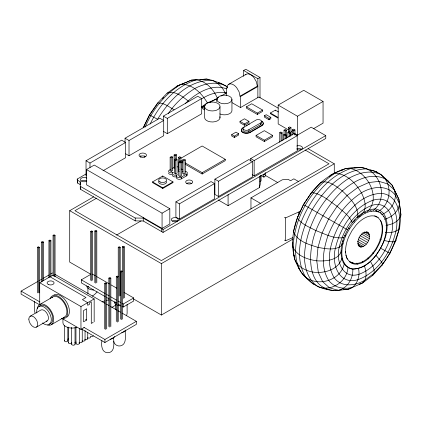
<?xml version="1.0" encoding="UTF-8"?>
<svg xmlns="http://www.w3.org/2000/svg" width="422" height="422" viewBox="0 0 422 422"><rect width="100%" height="100%" fill="white"/><g stroke="black" fill="none" stroke-linecap="round" stroke-linejoin="round"><path stroke-width="0.63" d="M344.357 263.154C341.899 277.803 324.012 285.388 310.819 280.15C301.767 276.948 298.317 267.506 294.72 259.514C291.159 245.683 292.33 231.219 297.336 217.879L303.423 204.586L311.541 192.532C320.345 181.37 331.987 172.603 345.708 168.568C354.374 167.281 364.265 165.603 371.545 171.844C383.113 180.885 385.771 201.642 372.932 210.668M352.85 269.115C338.439 266.725 339.652 247.936 343.893 237.554C349.363 224.372 359.776 209.713 375.322 208.943C389.733 211.332 388.52 230.122 384.278 240.503C378.808 253.685 368.395 268.345 352.85 269.115C353.172 278.367 347.686 288.147 338.249 290.362C326.338 291.164 313.752 286.459 305.765 277.381C293.279 256.18 301.582 229.979 312.095 209.739C323.917 190.148 341.973 169.412 366.618 168.847M342.337 244.807L342.453 243.552M400.278 212.841L400.457 210.926L398.859 199.216L392.117 185.195L388.34 181.159L381.013 174.592L376.107 171.601L361.311 167.328L350.561 168.563L345.708 168.568L331.186 174.655L329.498 176.391M140.653 156.958L140.806 155.665M144.63 157.258L144.783 155.987M381.087 213.142C365.605 204.981 351.431 223.718 345.639 235.988C341.129 246.237 338.159 264.193 351.558 268.898C366.375 270.033 376.915 256.033 382.648 244.032C386.568 234.326 389.733 220.02 380.164 212.609M368.174 232.459C361.322 229.79 353.947 243.13 360.451 247.039C366.987 247.218 373.153 235.919 367.04 231.805M342.063 258.116C338.28 270.143 323.294 273.947 312.027 271.942C306.398 270.724 301.002 268.181 297.172 263.771C292.731 258.111 294.308 250.473 292.362 243.895L292.678 242.697M126.727 315.329L127.117 313.251L127.117 304.362M348.008 267.706C346.826 281.664 331.365 291.977 318.146 286.717C308.25 280.44 304.895 268.666 304.41 257.568C304.7 241.737 309.753 226.535 317.138 212.651C325.146 199.084 335.501 186.825 348.867 178.279C358.61 172.867 370.416 169.507 381.013 174.592L384.98 178.791L392.117 185.195L398.859 199.216L400.9 214.692L399.734 227.147L396 240.324L389.954 253.337L382 265.29L372.689 275.376L362.651 282.909L348.408 289.197L338.249 290.362L329.476 287.815L322.688 281.727L318.346 272.512L316.748 260.801L318.003 247.392L322.028 233.197L328.543 219.182L337.104 206.305L347.132 195.444L357.94 187.336L368.796 182.536L378.956 181.37L387.734 183.918L394.517 190.005L395.388 195.265L399.418 203.821C398.605 211.628 391.721 217.319 384.516 219.276M218.19 199.944L228.086 205.662L259.44 187.558L260.263 184.224L260.263 175.731M341.609 250.394C338.729 260.469 325.547 261.455 316.748 260.801C307.749 259.546 297.615 256.233 293.105 247.677C294.123 218.253 310.207 189.673 334.736 173.421C346.631 173.326 355.815 183.253 361.427 192.791C364.756 199.342 367.973 209.354 361.19 214.84M297.832 216.613L293.543 231.256C296.655 241.389 308.988 244.517 318.003 247.392C325.652 248.695 335.168 250.905 341.672 245.393L342.3 243.541M342.854 241.716L343.197 240.514M382 265.29L382.522 264.109C391.284 253.311 395.667 240.139 399.734 227.147L399.418 225.459M156.995 104.35L157.617 103.042L167.054 93.23L177.129 86.046L191.424 80.133L206.806 79.072L212.176 80.317L221.418 83.545L226.461 86.299L227.379 87.185M143.169 127.739L149.472 114.81L157.617 103.042C163.71 102.467 169.022 106.887 174.059 109.767M143.897 126.742L149.61 115.021L156.625 104.883M145.168 127.091C152.537 109.868 164.501 94.343 180.611 84.505C192.421 83.54 201.795 93.473 207.371 102.81L216.359 99.175M150.148 124.026C159.49 104.55 175.135 86.505 196.262 79.827C206.342 81.267 213.928 89.601 217.557 98.69M372.689 275.376L374.082 273.25L382.522 264.109L381.636 261.946L375.955 255.347M97.092 291.729L96.833 292.119A24.539 14.169 0 0 1 92.249 296.117M396 240.324L395.214 241.474L392.877 241.896L389.147 241.563L384.278 240.503M168.288 113.634C174.977 103.358 184.398 95.156 194.663 88.573C204.438 83.472 216.28 80.671 226.461 86.299M176.317 87.016L177.129 86.046L186.577 82.227M356.943 217.673L357.75 216.713C358.7 206.026 349.284 197.744 342.295 190.913C336.265 186.524 328.991 180.078 320.994 182.299L310.771 193.534M354 220.943L355.282 219.556M162.396 98.732L163.747 97.329M185.311 103.49C195.66 93.578 211.607 83.176 226.366 88.81M343.635 289.481C354.918 290.863 360.968 278.093 358.457 268.471M228.708 84.284L230.074 83.862A9.331 5.391 60 0 1 236.673 87.67L239.089 91.859L240.007 96.2L240.54 96.506L257.863 86.505L257.33 86.194L256.412 81.852L253.997 77.669A9.331 5.391 60 0 0 247.397 73.861L246.031 74.283L228.708 84.284L227.658 85.255L226.741 88.536L226.35 88.314L226.35 95.462M245.33 74.931L246.031 74.283M177.103 174.798L176.802 175.072A2.928 1.688 0 0 0 177.556 177.256A2.928 1.688 0 0 0 181.407 177.113L186.524 174.159A2.928 1.688 0 0 0 185.211 171.332M367.251 211.738C381.688 198.329 367.752 171.918 350.561 168.563C326.48 177.034 310.355 199.311 301.065 222.167C294.978 240.371 290.278 266.562 308.471 279.533M173.199 172.376L172.746 172.719A2.875 1.662 0 0 0 173.199 174.724A2.875 1.662 0 0 0 176.67 174.988L177.266 174.724M260.527 123.018L261.139 122.554A3.445 1.989 0 0 0 260.596 120.154A3.445 1.989 0 0 0 256.434 119.837L243.425 127.344A3.445 1.989 0 0 0 243.974 129.749A3.445 1.989 0 0 0 248.131 130.066L260.527 123.018L260.527 124.733L248.131 131.78A3.445 1.989 0 0 1 243.974 131.464A3.445 1.989 0 0 1 243.425 129.063M260.527 124.733L261.139 124.268A3.445 1.989 0 0 0 261.487 122.76M357.65 217.494L358.663 216.739M359.671 215.98L360.683 215.22M360.293 283.621L359.264 284.391L362.651 282.909L364.983 280.076L374.082 273.25L374.156 270.048L372.906 265.987L370.416 261.345M201.727 98.859C208.806 94.27 217.683 91.247 226.118 92.655M201.742 106.819L207.371 102.81M86.03 176L86.03 160.756L121.673 140.178L125.629 142.467L125.629 157.707L103.005 170.773M125.065 142.668L125.065 138.221L159.748 118.197L163.71 120.481L163.71 135.726L129.021 155.75L125.629 153.787M163.34 120.565L163.34 116.124L197.739 96.263L201.7 98.548L201.7 113.792L167.302 133.653L163.34 131.363M243.673 76.356L243.673 70.5L245.82 69.261L260.01 77.453L260.01 97.857M86.03 160.756L89.991 163.04L125.629 142.467M125.065 138.221L129.021 140.505L163.71 120.481M163.34 116.124L167.302 118.408L201.7 98.548M226.35 88.314L227.469 87.665M86.494 169.549L162.064 213.179L162.064 228.423L86.494 184.789L86.494 169.549L94.248 165.071L169.818 208.7L169.818 223.945L161.568 228.708L161.568 231.567M77.215 179.081L77.437 180.131L80.238 181.75L80.238 184.609L77.437 182.99L77.215 179.081L86.336 173.817M201.505 107.325L205.498 105.02M209.486 102.715L218.612 97.445M220.891 96.132L226.593 92.84M204.654 109.884L202.486 108.628L202.486 107.293L204.623 106.064M243.673 70.5L257.863 78.692L260.01 77.453M240.007 96.2L257.33 86.194M232.026 102.641L240.54 107.557L258.855 96.981L278.209 108.153M246.432 106.819L251.712 103.77L262.605 110.058L262.605 111.392L257.325 114.436L246.432 108.153L246.432 106.819L257.325 113.107L262.605 110.058M90.783 274.263L69.709 262.099L69.709 210.683L93.673 196.847M96.617 198.171L74.952 210.683L161.389 260.585L329.033 163.799L305.148 150.01M170.14 157.253L171.538 156.446L172.587 157.053L172.587 170.578L171.184 171.379L170.14 170.778L170.14 157.253L171.184 157.849L172.587 157.053M174.101 168.494L174.101 154.964L175.42 154.204L176.486 154.827L176.486 159.98M240.018 121.357L244.475 118.788L248.927 121.357L248.927 122.691L244.475 125.265L240.018 122.691L240.018 121.357L244.475 123.931L248.927 121.357M174.407 159.716L175.805 158.909L177.05 159.627L177.05 173.157L175.657 173.964L174.407 173.242L174.407 159.716L175.657 160.434L177.05 159.627M179.202 171.438L178.369 170.957L178.369 157.427L179.672 156.678L180.917 157.395L180.917 162.549M178.369 157.427L179.614 158.15L180.917 157.395M180.737 158.355L202.149 145.996L225.248 159.331L225.248 160.666L202.149 174.001L185.242 164.242M178.722 162.206L180.115 161.399L181.439 162.164L181.439 175.689L180.041 176.496L178.722 175.731L178.722 162.206L180.041 162.966L181.439 162.164M182.684 159.917L184.003 159.157L185.321 159.917L185.321 173.447L184.003 174.207L182.684 173.447L182.684 159.917L184.003 160.682L185.321 159.917M288.39 129.849L278.172 123.947L278.172 105.083L303.745 90.319L323.052 101.465L323.052 123.187L313.435 128.736M41.509 281.975L41.509 242.064L42.501 241.495L43.492 242.064L43.492 280.667M53.066 275.898L53.066 235.339L54.058 234.764L55.05 235.339L55.05 276.552M53.066 235.339L54.058 235.909L55.05 235.339M41.509 242.064L42.501 242.639L43.492 242.064M170.499 169.502L169.364 170.156A2.717 1.567 0 0 0 169.127 172.218A2.717 1.567 0 0 0 172.64 172.624L173.073 172.471M172.202 168.515L174.476 167.207M261.788 121.177A5.133 2.965 0 0 1 261.788 125.371L250.04 132.149A5.133 2.965 0 0 1 242.782 132.149A5.133 2.965 0 0 1 242.782 127.961L244.459 126.99M246.137 126.02L247.255 125.376M248.373 124.733L249.492 124.084M231.694 134.639L235.967 132.17L238.604 133.695L238.604 135.029L234.337 137.493L231.694 135.968L231.694 134.639L234.337 136.164L238.604 133.695M264.404 115.755L266.219 114.71L270.834 117.374L270.834 118.709L269.02 119.758L264.404 117.089L264.404 115.755L269.02 118.424L270.834 117.374M37.384 292.889L37.384 247.308L38.376 246.733L39.367 247.308L39.367 292.889M48.941 277.692L48.941 240.577L49.933 240.007L50.925 240.577L50.925 276.394M270.386 113.006L277.813 117.29L277.813 117.96L270.386 113.671L270.386 113.006L275.339 110.147L278.52 111.983M48.941 240.577L49.933 241.147L50.925 240.577M152.527 181.914L162.755 176.006L172.988 181.914L172.988 182.578L162.755 188.486L152.527 182.578L152.527 181.914L162.755 187.816L172.988 181.914M37.384 247.308L38.376 247.878L39.367 247.308M242.782 127.961L242.782 128.341A5.133 2.965 0 0 0 242.782 132.534A5.133 2.965 0 0 0 250.04 132.534L261.788 125.751A5.133 2.965 0 0 0 263.117 122.886M256.085 135.43L264.336 130.667L272.586 135.43L272.586 136.76L264.336 141.523L256.085 136.76L256.085 135.43L264.336 140.194L272.586 135.43M176.512 177.193A2.928 1.688 0 0 0 177.873 179.097A2.928 1.688 0 0 0 181.407 178.828L186.524 175.874A2.928 1.688 0 0 0 187.278 174.244M90.704 280.287L90.704 231.446L91.695 230.876L92.682 231.446L92.682 280.287M90.704 231.446L91.695 232.021L92.682 231.446M94.829 282.656L94.829 230.971L95.82 230.401L96.807 230.971L96.807 282.656M94.829 230.971L95.82 231.541L96.807 230.971M278.172 105.083L297.478 116.229L323.052 101.465M185.242 162.908L202.149 172.667L225.248 159.331M284.038 134.671L284.038 130.161L285.283 129.443L286.585 130.192L286.585 137.925M288.332 132.814L288.332 127.66L289.656 126.901L290.974 127.66L290.974 135.393M279.754 132.619L281.073 133.378L282.133 132.766L280.83 132.002L279.754 132.619L279.754 142.277M284.038 130.161L285.341 130.915L286.585 130.192M288.332 127.66L289.656 128.425L290.974 127.66M283.637 140.014L283.637 134.861L284.686 134.254L286.074 135.066L286.074 138.928M287.904 137.551L287.904 132.397L289.154 131.675L290.547 132.482L290.547 136.348M292.219 135.061L292.219 129.907L293.538 129.143L294.931 129.95L294.931 135.103M283.637 134.861L285.035 135.662L286.074 135.066M287.904 132.397L289.297 133.199L290.547 132.482M292.219 129.907L293.612 130.709L294.931 129.95M143.749 217.847L143.253 218.132L135.209 218.026L80.301 186.329L80.301 189.188L135.209 220.885L143.253 220.991L163.04 232.416L325.763 138.469L325.763 135.61L311.172 127.186L297.478 135.093L294.64 133.452M116.577 235.043L141.096 220.885M39.916 304.985L21.1 294.123L21.1 291.096L37.938 281.374M39.061 280.725L41.309 279.433M42.991 278.457L49.163 274.896M50.851 273.92L52.534 272.95M214.888 179.165L248.88 159.542L252.509 161.637L252.509 176.881L218.517 196.504L214.888 194.405L214.888 179.165L218.517 181.26L252.509 161.637M250.679 161.109L250.679 158.566L293.749 133.7L297.209 135.705L297.209 150.944L254.144 175.81L252.166 174.666M175.905 201.864L211.047 181.571L214.513 183.57L214.513 198.815L179.366 219.108L175.905 217.103L175.905 201.864L179.366 203.863L214.513 183.57M39.71 304.942L39.71 282.729L52.914 275.107L94.164 298.924L94.164 321.786M162.064 213.179L169.818 208.7M250.679 158.566L254.144 160.566L297.209 135.705M118.271 321.543L118.229 247.281L119.22 246.712L120.207 247.281L120.207 295.469M118.229 247.281L119.22 247.851L120.207 247.281M122.396 319.132L122.354 246.807L123.345 246.232L124.332 246.807L124.332 297.837M122.354 246.807L123.345 247.376L124.332 246.807M143.253 220.991L143.253 218.132L163.04 229.557L325.763 135.61M105.099 296.582L81.314 282.846L81.314 279.823L90.688 274.411M39.663 304.557L52.861 296.935M259.989 181.529L261.086 180.89L261.086 175.177M30.126 316.236L40.85 310.043A6.298 3.64 60 0 1 47.538 314.411A6.298 3.64 60 0 1 46.23 321.242M108.855 326.517L108.855 278.103L109.847 277.534L110.838 278.103L110.838 326.517M120.412 271.372L121.404 270.803L122.396 271.372L121.404 271.947L120.412 271.372L120.412 319.132M108.855 278.103L109.847 278.673L110.838 278.103M250.958 208.99L250.958 197.886L282.307 179.788L288.084 179.308L290.558 180.737L293.86 178.833L298.808 181.692M104.73 328.923L104.73 283.341L105.722 282.772L106.713 283.341L106.713 328.923M116.287 276.61L117.279 276.041L118.271 276.61L117.279 277.185L116.287 276.61L116.287 321.543M104.73 283.341L105.722 283.911L106.713 283.341M36.424 327.15L47.153 320.957M39.71 282.729L80.961 306.546L94.164 298.924M51.31 324.729L64.513 317.112M69.709 210.683L161.389 263.613L334.271 163.799L334.271 173.69M86.689 320.013L83.556 321.822L83.556 310.581L86.689 308.772L86.689 320.013L85.576 319.37M111.914 307.369L115.892 305.074M122.09 303.365L123.224 304.019L133.7 297.969L133.7 300.997L123.224 307.047L122.09 306.393M61.749 318.315L80.961 329.408L84.221 327.53M91.759 323.173L93.199 322.345M284.507 217.256L285.61 217.889L300.517 211.19M83.825 327.308L104.92 339.488L136.353 321.342L136.353 324.37L104.92 342.516L81.541 329.018M133.489 298.924L161.389 315.034L293.19 238.936M377.922 211.633C389.311 205.514 392.539 189.135 384.98 178.791C369.851 171.791 353.668 181.012 342.295 190.913C330.658 202.027 321.838 215.684 315.899 230.607C308.139 250.251 305.127 288.342 334.213 290.563M174.101 154.964L175.167 155.581L176.486 154.827M187.168 81.984L191.424 80.133L196.262 79.827M284.507 240.118L285.61 240.756L292.81 237.639M381.667 214.661C389.448 211.543 395.261 203.747 395.388 195.265C387.032 184.208 371.982 186.455 361.427 192.791C345.876 202.76 334.857 218.39 328.079 235.37C323.189 249.745 320.224 266.778 328.691 280.43C334.335 287.778 343.93 289.682 352.576 287.366M199.796 80.048L201.452 79.415L206.806 79.072L209.207 79.911M167.054 93.23C175.04 90.076 182.916 96.928 188.877 101.512M354.733 167.798L355.978 167.392L357.16 167.734M296.761 146.033L297.552 145.785A3.735 2.157 0 0 1 302.484 147.964A3.735 2.157 0 0 1 297.114 149.763M296.761 148.892L297.552 148.644A3.735 2.157 0 0 1 301.857 149.483M343.893 237.554C334.224 239.248 324.75 233.862 315.899 230.607C309.421 227.073 301.408 224.404 297.336 217.879L303.471 204.67L311.541 192.532C321.327 193.64 329.213 200.972 337.104 206.305C342.527 211.216 349.611 215.573 352.217 222.71M109.071 299.936L107.621 300.132A14.19 8.192 0 0 0 106.523 300.353M341.414 170.129L342.69 169.982M353.167 262.885L351.98 263.022L350.223 262.51M328.902 289.318L327.614 289.466L326.496 288.859M335.469 290.42L337.98 290.13M339.868 289.914L341.751 289.698M385.966 225.385C392.149 224.536 399.565 221.513 400.9 214.692L400.457 210.926M349.696 261.756C360.013 267.606 370.574 257.009 375.86 248.906C380.781 240.535 384.574 229.853 380.444 220.416M385.297 232.559C389.849 232.754 394.923 232.564 398.6 229.521C401.375 215.763 398.853 195.238 381.557 193.35C362.377 193.793 348.319 209.934 339.119 225.184C330.938 240.936 324.476 261.329 334.192 277.829C341.609 287.72 355.582 285.91 364.983 280.076L366.096 276.093L365.911 271.23L364.45 265.818M218.301 82.807L221.418 83.545M314.369 284.333L313.103 283.964L308.951 279.96M379.863 239.163L381.124 239.548M389.954 253.337L380.681 248.236M376.055 210.546L378.777 211.812M374.689 215.779L377.273 216.977M378.191 217.741L374.572 216.064A25.974 14.997 -60 0 0 356.073 225.148L352.027 230.591L348.804 236.673A26.813 15.482 -60 0 0 347.443 259.076M347.491 229.821L303.423 204.586M291.233 131.49L292.367 132.144M308.081 148.676L334.271 163.799M202.486 107.293L204.654 108.549M375.343 210.32L376.73 211.116M383.371 216.465L384.294 216.998M370.126 210.262L371.508 211.063M364.402 212.176L365.79 212.978M358.573 215.937L359.955 216.734M353.024 221.281L354.411 222.083M366.175 231.831L369.013 233.471M364.386 231.942L369.493 234.885M265.343 175.42L277.85 182.647M362.772 232.691L369.577 236.621M260.965 175.425L263.713 177.013M361.327 233.962L369.271 238.546M348.139 227.848L349.527 228.645M360.072 235.624L368.58 240.54M359.053 237.544L367.567 242.455M358.347 239.585L366.291 244.174M357.46 241.315L364.84 245.572M344.716 235.455L345.639 235.988M357.64 243.278L363.31 246.553M357.845 244.76L361.818 247.055M358.753 246.058L360.451 247.039M342.089 243.067L343.012 243.599M250.958 197.886L260.859 203.599M180.737 160.307L182.99 161.61M180.737 161.642L182.99 162.945M350.476 261.793L353.314 263.433M343.07 262.484L343.993 263.017M92.355 274.1L95.187 275.735M96.321 276.389L109.345 283.911M111.044 284.892L116.709 288.163M124.073 292.414L133.7 297.969M81.314 279.823L105.099 293.559M106.798 294.535L109.066 295.843M110.764 296.824L116.425 300.095M118.128 301.076L120.391 302.384M106.798 297.563L109.066 298.871M110.764 299.852L116.425 303.123M118.128 304.104L120.391 305.412M54.813 274.268L104.994 303.239M106.703 304.225L108.987 305.539M110.696 306.53L116.968 310.149M118.107 310.808L120.391 312.127M122.1 313.113L136.353 321.342M50.028 276.774L85.998 297.542L82.401 299.62L87.681 302.669L87.681 305.333L89.659 304.193L89.659 302.669L91.279 301.73L91.279 323.452M21.1 291.096L39.916 301.962M386.71 180.168L388.34 181.159L388.894 182.33M377.574 172.915L376.107 171.601L370.595 170.024L371.55 170.878M372.874 252.556L373.755 253.353M378.17 217.673L380.844 220.938A26.813 15.482 -60 0 1 379.483 243.341L376.26 249.428L372.215 254.872A25.974 14.997 -60 0 1 353.715 263.956L350.096 262.278L347.042 258.559L345.903 255.183M367.931 257.911L368.638 258.892M149.61 115.021L157.538 119.241C169.517 100.193 187.779 79.779 212.176 80.317C218.158 82.923 223.206 87.823 225.517 93.958M362.334 261.35L362.862 262.463M293.865 254.935L294.414 256.091M356.901 263.075L357.249 264.272M113.708 341.435C114.193 344.336 117.226 346.367 120.096 345.956C127.365 344.779 125.044 334.904 125.176 330.041M34.994 312.971L34.604 310.898L34.604 301.371M298.723 267.089L299.103 268.825M345.396 251.623L345.46 252.841M80.238 181.75L80.301 189.188M298.808 212.176L298.808 215.442M297.478 116.229L297.478 135.093M293.612 130.709L293.612 133.932M289.656 128.425L289.656 132.292M289.297 133.199L289.297 136.422M285.61 217.889L285.61 240.756M285.341 130.915L285.341 134.782M285.035 135.662L285.035 138.885M282.133 132.766L282.133 140.494M281.073 133.378L281.073 141.106M275.339 110.147L275.339 110.812M269.02 118.424L269.02 119.758M264.336 140.194L264.336 141.523M261.788 125.371L261.788 125.751M259.44 176.454L259.44 187.558M257.863 78.692L257.863 97.551M257.325 113.107L257.325 114.436M254.144 160.566L254.144 175.81M250.04 132.149L250.04 132.534M248.933 129.707L248.933 131.421M244.475 123.931L244.475 125.265M240.54 96.506L240.54 107.557M234.337 136.164L234.337 137.493M231.947 99.334L231.947 110.385A7.469 4.31 0 0 1 227.848 114.373A7.469 4.31 0 0 1 219.862 113.914M228.086 194.558L228.086 205.662M219.999 106.803A7.701 4.447 0 0 1 208.014 110.184A7.701 4.447 0 0 1 208.937 102.499A7.701 4.447 0 0 1 219.999 106.803L219.999 117.854M218.517 181.26L218.517 196.504M204.638 106.186L204.638 117.237A7.701 4.447 0 0 0 212.793 121.984A7.701 4.447 0 0 0 219.878 116.694M202.149 172.667L202.149 174.001M186.524 174.159L186.524 175.874M184.003 160.682L184.003 174.207M181.407 177.113L181.407 178.828M180.041 162.966L180.041 176.496M179.614 158.15L179.614 162.011M179.366 203.863L179.366 219.108M175.657 160.434L175.657 173.964M175.167 155.581L175.167 159.442M171.184 157.849L171.184 171.379M167.302 118.408L167.302 133.653M163.04 229.557L163.04 232.416M162.755 176.006L162.755 176.67M162.755 187.816L162.755 188.486M161.389 263.613L161.389 315.034M135.209 218.026L135.209 220.885M129.021 140.505L129.021 155.75M123.345 247.376L123.345 298.407M123.224 304.019L123.224 307.047M121.404 271.947L121.404 319.702M119.22 247.851L119.22 296.038M117.279 277.185L117.279 322.118M115.449 303.724L115.449 309.442M113.618 337.405C113.639 342.295 115.575 352.534 107.784 352.739C101.723 352.745 101.006 345.032 101.95 340.58M109.847 278.673L109.847 327.087M105.722 283.911L105.722 329.498M104.92 339.488L104.92 342.516M95.82 231.541L95.82 283.225M91.695 232.021L91.695 280.857M89.991 163.04L89.991 167.487M87.924 287.894L87.924 293.606M87.744 332.156L87.744 338.639M85.054 330.437L85.054 340.158M82.253 329.413L82.253 341.73M80.961 306.546L80.961 329.408M79.336 328.448L79.336 343.355M77.437 180.131L77.437 182.99M75.96 327.15L75.96 343.355M75.042 327.366L75.042 344.215M71.666 327.366L71.666 344.215M68.369 327.113L68.369 342.669M67.831 327.182L67.831 340.791M64.45 325.241L64.45 340.791M62.936 318.847L62.936 322.735A9.263 5.349 0 0 0 76.83 327.366M54.058 235.909L54.058 276.473M49.933 241.147L49.933 276.964M42.501 242.639L42.501 281.237M38.376 247.878L38.376 292.81M116.33 302.774A7 4.041 0 0 1 115.217 301.936M120.671 305.85A7 4.041 0 0 1 117.78 305.322M116.33 304.679A7 4.041 0 0 1 114.283 301.82M88.805 286.939A7 4.041 0 0 1 88.019 286.396M93.758 290.03A7 4.041 0 0 1 86.758 285.984M50.091 298.697A12.834 7.411 60 0 1 65.104 303.318A12.834 7.411 60 0 1 61.601 318.631M53.921 294.957A12.834 7.411 60 0 1 66.755 302.363A12.834 7.411 60 0 1 66.755 317.186M39.499 306.346A10.339 5.966 60 0 1 50.877 312.053A10.339 5.966 60 0 1 49.142 324.064M36.83 313.008A10.339 5.966 60 0 1 43.524 306.799A10.339 5.966 60 0 1 51.294 320.266A10.339 5.966 60 0 1 42.575 322.951M51.938 297.674A11.647 6.726 60 0 1 64.513 303.661A11.647 6.726 60 0 1 63.411 317.539M37.321 308.688A11.647 6.726 60 0 1 45.486 305.132A11.647 6.726 60 0 1 53.652 318.114A11.647 6.726 60 0 1 47.617 325.061M114.547 336.545A7 4.041 0 0 1 110.179 339.299M125.403 330.79A7 4.041 0 0 1 121.736 332.568M87.518 338.154A1.688 0.976 0 0 1 87.085 339.415A1.688 0.976 0 0 1 84.864 339.33M68.638 338.734A1.688 0.976 0 0 1 67.615 339.188M75.981 341.936A1.688 0.976 0 0 1 74.789 342.622M82.026 341.24A1.688 0.976 0 0 1 81.409 342.574A1.688 0.976 0 0 1 79.104 342.216M79.109 342.864A1.688 0.976 0 0 1 77.648 344.326A1.688 0.976 0 0 1 76.187 342.864M67.773 340.543A1.688 0.976 0 0 1 65.922 341.762A1.688 0.976 0 0 1 64.677 340.306M71.745 342.669A1.688 0.976 0 0 1 69.619 343.613A1.688 0.976 0 0 1 68.596 342.184M74.984 343.967A1.688 0.976 0 0 1 73.133 345.185A1.688 0.976 0 0 1 71.893 343.73M84.996 339.905A1.688 0.976 0 0 1 84.21 341.002A1.688 0.976 0 0 1 82.174 340.849M93.336 335.822A1.688 0.976 0 0 1 90.514 336.26M90.508 336.851A1.688 0.976 0 0 1 89.722 337.948A1.688 0.976 0 0 1 87.686 337.79M102.103 301.952A14.19 8.192 0 0 1 104.429 300.944M265.543 172.603A1.519 0.876 -60 0 1 264.678 174.318A1.519 0.876 -60 0 1 263.481 174.27M172.281 221.07A3.503 2.02 0 0 0 178.137 220.163A3.503 2.02 0 0 0 173.848 217.689A3.503 2.02 0 0 0 172.281 221.07A3.503 2.02 0 0 1 177.229 221.07M81.536 180.932A3.735 2.157 0 0 1 86.816 180.969M186.714 183.443A3.503 2.02 0 0 0 192.569 182.536A3.503 2.02 0 0 0 188.281 180.062A3.503 2.02 0 0 0 186.714 183.443A3.503 2.02 0 0 1 191.662 183.443M140.173 156.499A3.735 2.157 0 0 1 145.453 156.578M171.986 174.497A2.717 1.567 0 0 1 168.568 172.983M182.99 171.501A2.928 1.688 0 0 0 182.383 171.77A2.801 1.614 0 0 0 182.826 171.432M179.002 169.227A2.801 1.614 0 0 0 178.422 169.486A2.79 1.609 0 0 0 178.865 169.148M181.128 169.064A2.801 1.614 0 0 1 182.826 169.818M177.171 166.79A2.79 1.609 0 0 1 178.865 167.539M176.67 176.702A2.875 1.662 0 0 1 172.361 175.262M261.788 121.557A5.133 2.965 0 0 1 262.6 122.174M166.563 181.718A3.967 2.289 0 0 1 162.132 184.298A3.967 2.289 0 0 1 158.962 181.159M216.95 101.581A3.735 2.157 0 0 1 217.541 98.98M86.753 181.159A3.735 2.157 0 0 1 81.472 181.122A3.735 2.157 0 0 1 81.536 178.073A3.735 2.157 0 0 1 86.816 178.11M335.326 248.5C331.449 263.671 338.534 285.467 357.998 279.675C378.355 272.185 391.183 251.702 395.878 231.309C399.75 216.138 392.666 194.342 373.201 200.133C352.85 207.624 340.016 228.102 335.326 248.5M339.219 247.292C335.627 260.2 342.332 279.543 358.89 274.337C376.545 267.838 387.676 250.072 391.748 232.38C395.34 219.472 388.636 200.128 372.077 205.335C354.422 211.833 343.292 229.6 339.219 247.292M48.836 284.671A3.503 2.02 0 0 0 54.085 282.925A3.503 2.02 0 0 0 48.836 281.173A3.503 2.02 0 0 0 48.836 284.671M28.823 319.122A6.298 3.64 60 0 0 35.506 327.435A6.298 3.64 60 0 0 35.506 318.526A6.298 3.64 60 0 0 28.823 319.122M264.747 176.734A1.519 0.876 -60 0 0 265.227 174.386A1.519 0.876 -60 0 0 263.433 175.979A1.519 0.876 -60 0 0 264.747 176.734M160.233 182.04A3.967 2.289 0 0 0 166.569 180.505A3.967 2.289 0 0 0 161.104 178.105A3.967 2.289 0 0 0 160.233 182.04M219.371 102.615A7.469 4.31 0 0 0 231.752 100.457A7.469 4.31 0 0 0 222.32 95.346A7.469 4.31 0 0 0 219.371 102.615M140.8 157.042A3.735 2.157 0 0 0 146.481 155.259A3.735 2.157 0 0 0 140.964 153.313A3.735 2.157 0 0 0 140.8 157.042"/></g></svg>
